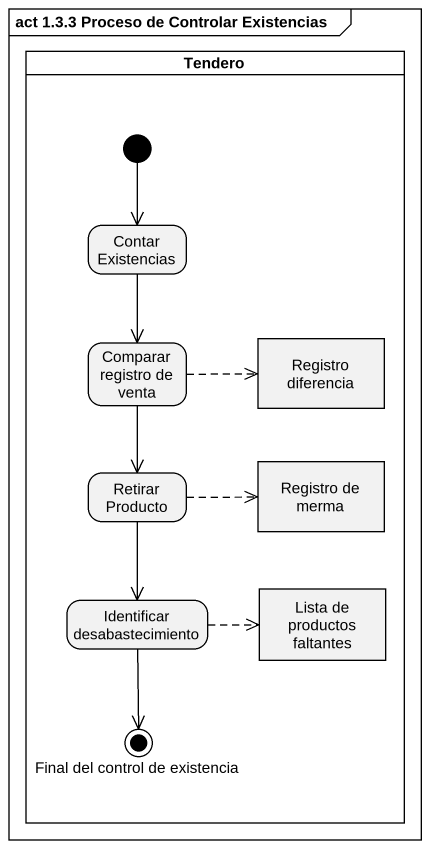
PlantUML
@startuml
mainframe act 1.3.3 Proceso de Controlar Existencias
hide empty description
state Tendero <<partition>> {
  state "Contar Existencias" as Contar_Existencias
  state "Comparar registro de venta" as Comparar_registro_de_venta
  state "Registro diferencia" as Registro_diferencia <<object>>
  state "Retirar Producto" as Retirar_Producto
  state "Registro de merma" as Registro_de_merma <<object>>
  state "Identificar desabastecimiento" as Identificar
  state "Lista de productos faltantes" as Lista_de_productos_faltantes <<object>>
  state "Final del control de existencia" as Final_del_control_de <<end>>
  [*] --> Contar_Existencias
}
Contar_Existencias --> Comparar_registro_de_venta
Comparar_registro_de_venta -right[dashed]-> Registro_diferencia
Comparar_registro_de_venta --> Retirar_Producto
Retirar_Producto -right[dashed]-> Registro_de_merma
Retirar_Producto --> Identificar
Identificar -right[dashed]-> Lista_de_productos_faltantes
Identificar --> Final_del_control_de
@enduml
